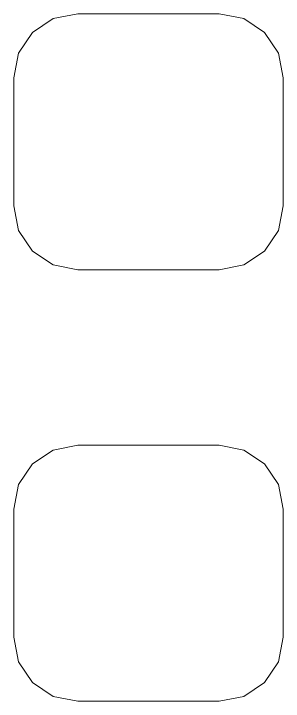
# Model space of a CAD drawing. Header units: millimetres. Extents: x -50 to 46, y -112 to 132.
# Drawn here: x -39.377 to -38.377, y -112.161 to -109.611 of the extents above; entities that cross this region are included whole.
import ezdxf

# ---------------------------------------------------------------- set-up
doc = ezdxf.new("R2010")
doc.units = ezdxf.units.MM
doc.header["$MEASUREMENT"] = 0
doc.layers.add('Layer 1', color=7, linetype='Continuous')

msp = doc.modelspace()

# ---------------------------------------------------------------- linework, layer by layer
at = {"layer": 'Layer 1', "lineweight": 9}
for points in [[(-38.6149, -109.6113), (-38.6149, -109.6113), (-38.524, -109.6294), (-38.524, -109.6294), (-38.524, -109.6294), (-38.524, -109.6294), (-38.447, -109.6809), (-38.447, -109.6809), (-38.447, -109.6809), (-38.447, -109.6809), (-38.3955, -109.7579), (-38.3955, -109.7579), (-38.3955, -109.7579), (-38.3955, -109.7579), (-38.3774, -109.8488), (-38.3774, -109.8488), (-38.3774, -109.8488), (-38.3774, -109.8488), (-38.3774, -110.3238), (-38.3774, -110.3238), (-38.3774, -110.3238), (-38.3774, -110.3238), (-38.3955, -110.4147), (-38.3955, -110.4147), (-38.3955, -110.4147), (-38.3955, -110.4147), (-38.447, -110.4917), (-38.447, -110.4917), (-38.447, -110.4917), (-38.447, -110.4917), (-38.524, -110.5432), (-38.524, -110.5432), (-38.524, -110.5432), (-38.524, -110.5432), (-38.6149, -110.5613), (-38.6149, -110.5613), (-38.6149, -110.5613), (-38.6149, -110.5613), (-39.1399, -110.5613), (-39.1399, -110.5613), (-39.1399, -110.5613), (-39.1399, -110.5613), (-39.2308, -110.5432), (-39.2308, -110.5432), (-39.2308, -110.5432), (-39.2308, -110.5432), (-39.3078, -110.4917), (-39.3078, -110.4917), (-39.3078, -110.4917), (-39.3078, -110.4917), (-39.3593, -110.4147), (-39.3593, -110.4147), (-39.3593, -110.4147), (-39.3593, -110.4147), (-39.3774, -110.3238), (-39.3774, -110.3238), (-39.3774, -110.3238), (-39.3774, -110.3238), (-39.3774, -109.8488), (-39.3774, -109.8488), (-39.3774, -109.8488), (-39.3774, -109.8488), (-39.3593, -109.7579), (-39.3593, -109.7579), (-39.3593, -109.7579), (-39.3593, -109.7579), (-39.3078, -109.6809), (-39.3078, -109.6809), (-39.3078, -109.6809), (-39.3078, -109.6809), (-39.2308, -109.6294), (-39.2308, -109.6294), (-39.2308, -109.6294), (-39.2308, -109.6294), (-39.1399, -109.6113), (-39.1399, -109.6113), (-39.1399, -109.6113), (-39.1399, -109.6113), (-38.6149, -109.6113), (-38.6149, -109.6113)], [(-38.6149, -111.2113), (-38.6149, -111.2113), (-38.524, -111.2294), (-38.524, -111.2294), (-38.524, -111.2294), (-38.524, -111.2294), (-38.447, -111.2809), (-38.447, -111.2809), (-38.447, -111.2809), (-38.447, -111.2809), (-38.3955, -111.3579), (-38.3955, -111.3579), (-38.3955, -111.3579), (-38.3955, -111.3579), (-38.3774, -111.4488), (-38.3774, -111.4488), (-38.3774, -111.4488), (-38.3774, -111.4488), (-38.3774, -111.9238), (-38.3774, -111.9238), (-38.3774, -111.9238), (-38.3774, -111.9238), (-38.3955, -112.0147), (-38.3955, -112.0147), (-38.3955, -112.0147), (-38.3955, -112.0147), (-38.447, -112.0917), (-38.447, -112.0917), (-38.447, -112.0917), (-38.447, -112.0917), (-38.524, -112.1432), (-38.524, -112.1432), (-38.524, -112.1432), (-38.524, -112.1432), (-38.6149, -112.1613), (-38.6149, -112.1613), (-38.6149, -112.1613), (-38.6149, -112.1613), (-39.1399, -112.1613), (-39.1399, -112.1613), (-39.1399, -112.1613), (-39.1399, -112.1613), (-39.2308, -112.1432), (-39.2308, -112.1432), (-39.2308, -112.1432), (-39.2308, -112.1432), (-39.3078, -112.0917), (-39.3078, -112.0917), (-39.3078, -112.0917), (-39.3078, -112.0917), (-39.3593, -112.0147), (-39.3593, -112.0147), (-39.3593, -112.0147), (-39.3593, -112.0147), (-39.3774, -111.9238), (-39.3774, -111.9238), (-39.3774, -111.9238), (-39.3774, -111.9238), (-39.3774, -111.4488), (-39.3774, -111.4488), (-39.3774, -111.4488), (-39.3774, -111.4488), (-39.3593, -111.3579), (-39.3593, -111.3579), (-39.3593, -111.3579), (-39.3593, -111.3579), (-39.3078, -111.2809), (-39.3078, -111.2809), (-39.3078, -111.2809), (-39.3078, -111.2809), (-39.2308, -111.2294), (-39.2308, -111.2294), (-39.2308, -111.2294), (-39.2308, -111.2294), (-39.1399, -111.2113), (-39.1399, -111.2113), (-39.1399, -111.2113), (-39.1399, -111.2113), (-38.6149, -111.2113), (-38.6149, -111.2113)]]:
    msp.add_open_spline(points, degree=3, knots=[0, 0, 0, 0, 0.047619, 0.047619, 0.047619, 0.047619, 0.095238, 0.095238, 0.095238, 0.095238, 0.142857, 0.142857, 0.142857, 0.142857, 0.190476, 0.190476, 0.190476, 0.190476, 0.238095, 0.238095, 0.238095, 0.238095, 0.285714, 0.285714, 0.285714, 0.285714, 0.333333, 0.333333, 0.333333, 0.333333, 0.380952, 0.380952, 0.380952, 0.380952, 0.428571, 0.428571, 0.428571, 0.428571, 0.47619, 0.47619, 0.47619, 0.47619, 0.52381, 0.52381, 0.52381, 0.52381, 0.571429, 0.571429, 0.571429, 0.571429, 0.619048, 0.619048, 0.619048, 0.619048, 0.666667, 0.666667, 0.666667, 0.666667, 0.714286, 0.714286, 0.714286, 0.714286, 0.761905, 0.761905, 0.761905, 0.761905, 0.809524, 0.809524, 0.809524, 0.809524, 0.857143, 0.857143, 0.857143, 0.857143, 0.904762, 0.904762, 0.904762, 0.904762, 1, 1, 1, 1], dxfattribs=at)

doc.saveas('drawing.dxf')
